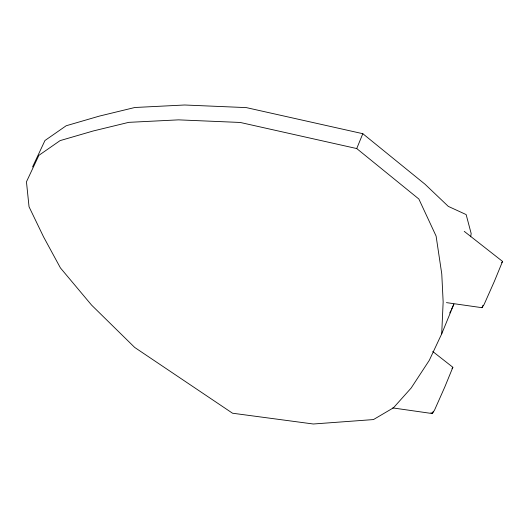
<?xml version="1.0" encoding="UTF-8"?>
<svg xmlns="http://www.w3.org/2000/svg" width="529" height="529" viewBox="0 0 529 529"><rect width="100%" height="100%" fill="white"/><g stroke="black" fill="none" stroke-linecap="round" stroke-linejoin="round"><path stroke-width="0.79" d="M441.708 333.859L443.15 301.933L441.775 274.002L436.101 236.079L418.862 199.03L356.731 148.556L240.245 122.463L178.537 119.858L128.732 122.351L93.223 130.974L60.094 140.615L38.868 155.361L26.45 181.831L29.042 206.786L43.543 236.847L60.425 267.925L91.603 305.127L134.683 347.434L232.535 413.222L313.3 424L373.467 419.57L393.47 407.799L411.152 388.041L429.29 360.328L441.708 333.859L453.895 304.142L451.482 309.293M470.665 236.794L471.18 233.587L466.148 214.576L448.288 206.37L424.959 184.171L362.821 133.698L246.335 107.612L184.628 105L134.829 107.499L99.313 116.115L66.185 125.757L44.965 140.509L32.547 166.972M356.731 148.556L362.821 133.698M433.264 411.278L432.332 413.566L392.736 407.912M432.742 351.494L452.87 367.285L444.75 387.096L434.474 410.233L432.332 413.566L430.97 412.666M446.45 302.621L482.005 307.693L482.944 305.412M464.237 231.365L502.55 261.419L494.423 281.23L484.154 304.367L482.005 307.693M449.756 312.963L450.794 310.761M501.69 262.748L502.55 261.419M452.017 368.62L452.87 367.285"/></g></svg>
